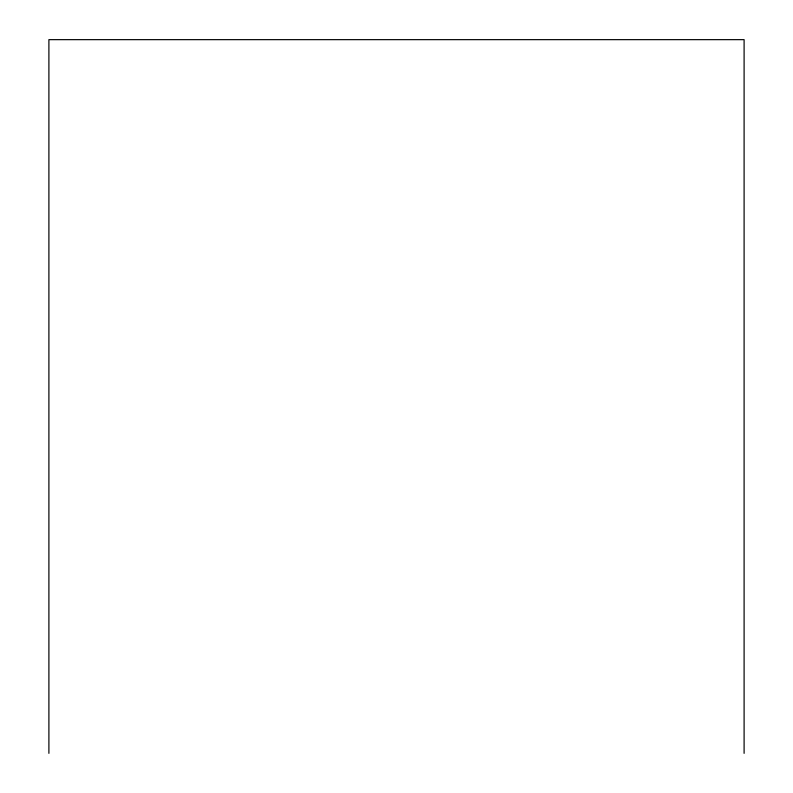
<?xml version="1.0" encoding="UTF-8"?>
<svg xmlns="http://www.w3.org/2000/svg" width="793" height="793" viewBox="0 0 793 793"><rect width="100%" height="100%" fill="white"/><g stroke="black" fill="none" stroke-linecap="round" stroke-linejoin="round"><path stroke-width="1.19" d="M744.102 753.35L744.102 39.65L48.898 39.65L48.898 753.35"/></g></svg>
